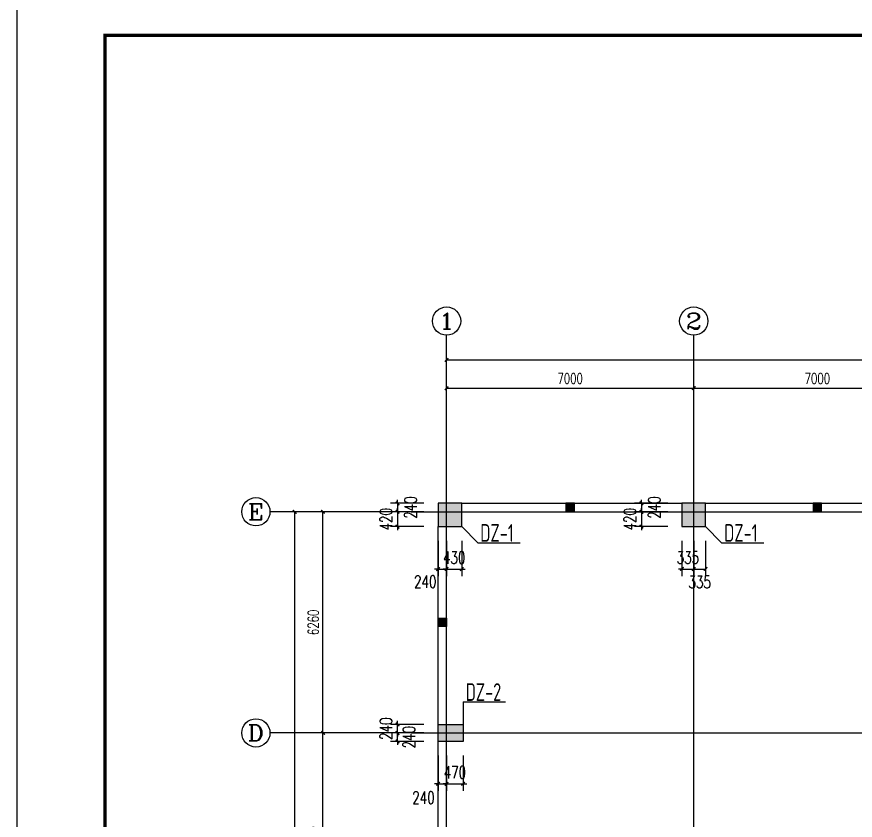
# Model space of a CAD drawing. Extents: x -17471 to 313636, y -71590 to 757901.
# Drawn here: x 187536 to 211278, y 179361 to 202105 of the extents above; entities that cross this region are included whole.
import ezdxf
from ezdxf.enums import TextEntityAlignment as Align

# ---------------------------------------------------------------- set-up
doc = ezdxf.new("R2010")
doc.units = 0
doc.header["$LTSCALE"] = 1000
doc.header["$MEASUREMENT"] = 0
for name, color, linetype in [('10', 7, 'Continuous'), ('AXIS', 3, 'Continuous'), ('AXIS_TEXT', 7, 'Continuous'), ('DOTE', 1, 'Continuous'), ('PUB_DIM', 3, 'Continuous'), ('PUB_TITLE', 4, 'Continuous'), ('基础梁', 4, 'Continuous')]:
    doc.layers.add(name, color=color, linetype=linetype)
doc.layers.add('TEXT', color=7, linetype='Continuous', lineweight=13)
doc.styles.add('_TCH_AXIS', font='COMPLEX', dxfattribs={"bigfont": 'GBCBIG'})
doc.styles.add('_TCH_DIM_T3', font='SIMPLEX', dxfattribs={"width": 0.705882, "bigfont": 'GBCBIG'})
doc.styles.add('COMPLEX', font='COMPLEX')
doc.styles.add('TSSD_REIN', font='Tssdeng.shx', dxfattribs={"width": 0.7, "bigfont": 'hztxt.shx'})
doc.dimstyles.new('_TCH_ARCH&&100', dxfattribs={"dimtxt": 297.5, "dimasz": 100, "dimexe": 250, "dimexo": 300, "dimgap": 126.25, "dimtad": 1, "dimdec": 0, "dimzin": 0, "dimdsep": 46, "dimtxsty": '_TCH_DIM_T3', "dimblk": 'ARCHTICK', "dimcen": 0.09, "dimclrt": 7, "dimazin": 2, "dimtfac": 1, "dimtdec": 0, "dimtix": 1, "dimtmove": 2, "dimatfit": 3, "dimfxl": 0, "dimtolj": 1, "dimtzin": 0, "dimarcsym": 0})
doc.dimstyles.new('_TCH_ARCH&&150', dxfattribs={"dimtxt": 446.25, "dimasz": 150, "dimexe": 375, "dimexo": 450, "dimgap": 189.375, "dimtad": 1, "dimdec": 0, "dimzin": 0, "dimdsep": 46, "dimtxsty": '_TCH_DIM_T3', "dimblk": 'ARCHTICK', "dimcen": 0.09, "dimclrt": 7, "dimazin": 2, "dimtfac": 1, "dimtdec": 0, "dimtix": 1, "dimtmove": 2, "dimatfit": 3, "dimfxl": 0, "dimtolj": 1, "dimtzin": 0, "dimarcsym": 0})

# ---------------------------------------------------------------- blocks, each defined once
blk = doc.blocks.new('_ArchTick')
at = {"color": 0, "linetype": 'ByBlock', "const_width": 0.4}
blk.add_lwpolyline([(-0.5, -0.5), (0.5, 0.5)], dxfattribs=at)
blk = doc.blocks.new('*D235')
at = {"layer": 'Defpoints', "color": 0, "transparency": 16777216}
for p in [(199466, 188332), (198318, 188092), (199466, 188092)]:
    blk.add_point(p, dxfattribs=at)
at = {"layer": 'PUB_DIM', "color": 0, "lineweight": -2, "transparency": 16777216}
for p, q in [((199066, 188332), (198118, 188332)), ((198318, 188332), (198318, 188432)), ((198318, 188332), (198318, 188092)), ((199066, 188092), (198118, 188092)), ((198318, 188092), (198318, 187992))]:
    blk.add_line(p, q, dxfattribs=at)
at = {"layer": 'PUB_DIM', "color": 0, "lineweight": -2, "transparency": 16777216, "xscale": 100, "yscale": 100, "zscale": 100}
for p, rotation in [((198318, 188332), 270), ((198318, 188092), 90)]:
    blk.add_blockref('_ArchTick', p, dxfattribs=dict(at, rotation=rotation))
at = {"layer": 'PUB_DIM', "color": 7, "transparency": 16777216, "insert": (198686, 188212), "char_height": 350, "attachment_point": 5, "rotation": 90, "style": '_TCH_DIM_T3'}
blk.add_mtext('\\A1;240', dxfattribs=at)
blk = doc.blocks.new('*D236')
at = {"layer": 'Defpoints', "color": 0, "transparency": 16777216}
for p in [(199466, 188092), (198318, 187672), (199466, 187672)]:
    blk.add_point(p, dxfattribs=at)
at = {"layer": 'PUB_DIM', "color": 0, "lineweight": -2, "transparency": 16777216}
for p, q in [((199066, 188092), (198118, 188092)), ((198318, 188092), (198318, 188192)), ((198318, 188092), (198318, 187672)), ((199066, 187672), (198118, 187672)), ((198318, 187672), (198318, 187572))]:
    blk.add_line(p, q, dxfattribs=at)
at = {"layer": 'PUB_DIM', "color": 0, "lineweight": -2, "transparency": 16777216, "xscale": 100, "yscale": 100, "zscale": 100}
for p, rotation in [((198318, 188092), 270), ((198318, 187672), 90)]:
    blk.add_blockref('_ArchTick', p, dxfattribs=dict(at, rotation=rotation))
at = {"layer": 'PUB_DIM', "color": 7, "transparency": 16777216, "insert": (197993, 187882), "char_height": 350, "attachment_point": 5, "rotation": 90, "style": '_TCH_DIM_T3'}
blk.add_mtext('\\A1;420', dxfattribs=at)
blk = doc.blocks.new('*D239')
at = {"layer": 'Defpoints', "color": 0, "transparency": 16777216}
for p in [(199706, 187672), (200136, 187672), (200136, 186472)]:
    blk.add_point(p, dxfattribs=at)
at = {"layer": 'PUB_DIM', "color": 0, "lineweight": -2, "transparency": 16777216}
for p, q in [((199706, 187272), (199706, 186272)), ((200136, 187272), (200136, 186272)), ((199706, 186472), (199606, 186472)), ((199706, 186472), (200136, 186472)), ((200136, 186472), (200236, 186472))]:
    blk.add_line(p, q, dxfattribs=at)
at = {"layer": 'PUB_DIM', "color": 0, "lineweight": -2, "transparency": 16777216, "xscale": 100, "yscale": 100, "zscale": 100}
blk.add_blockref('_ArchTick', (199706, 186472), dxfattribs=at)
at = {"layer": 'PUB_DIM', "color": 0, "lineweight": -2, "transparency": 16777216, "xscale": 100, "yscale": 100, "zscale": 100, "rotation": 180}
blk.add_blockref('_ArchTick', (200136, 186472), dxfattribs=at)
at = {"layer": 'PUB_DIM', "color": 7, "transparency": 16777216, "insert": (199921, 186797), "char_height": 350, "attachment_point": 5, "style": '_TCH_DIM_T3'}
blk.add_mtext('\\A1;430', dxfattribs=at)
blk = doc.blocks.new('*D240')
at = {"layer": 'Defpoints', "color": 0, "transparency": 16777216}
for p in [(199466, 187672), (199706, 187672), (199706, 186472)]:
    blk.add_point(p, dxfattribs=at)
at = {"layer": 'PUB_DIM', "color": 0, "lineweight": -2, "transparency": 16777216}
for p, q in [((199466, 187272), (199466, 186272)), ((199706, 187272), (199706, 186272)), ((199466, 186472), (199366, 186472)), ((199466, 186472), (199706, 186472)), ((199706, 186472), (199806, 186472))]:
    blk.add_line(p, q, dxfattribs=at)
at = {"layer": 'PUB_DIM', "color": 0, "lineweight": -2, "transparency": 16777216, "xscale": 100, "yscale": 100, "zscale": 100}
blk.add_blockref('_ArchTick', (199466, 186472), dxfattribs=at)
at = {"layer": 'PUB_DIM', "color": 0, "lineweight": -2, "transparency": 16777216, "xscale": 100, "yscale": 100, "zscale": 100, "rotation": 180}
blk.add_blockref('_ArchTick', (199706, 186472), dxfattribs=at)
at = {"layer": 'PUB_DIM', "color": 7, "transparency": 16777216, "insert": (199102, 186113), "char_height": 350, "attachment_point": 5, "style": '_TCH_DIM_T3'}
blk.add_mtext('\\A1;240', dxfattribs=at)
blk = doc.blocks.new('*D237')
at = {"layer": 'Defpoints', "color": 0, "transparency": 16777216}
for p in [(206706, 187672), (207041, 187672), (207041, 186472)]:
    blk.add_point(p, dxfattribs=at)
at = {"layer": 'PUB_DIM', "color": 0, "lineweight": -2, "transparency": 16777216}
for p, q in [((206706, 187272), (206706, 186272)), ((207041, 187272), (207041, 186272)), ((206706, 186472), (207041, 186472))]:
    blk.add_line(p, q, dxfattribs=at)
at = {"layer": 'PUB_DIM', "color": 0, "lineweight": -2, "transparency": 16777216, "xscale": 100, "yscale": 100, "zscale": 100, "rotation": 180}
blk.add_blockref('_ArchTick', (206706, 186472), dxfattribs=at)
at = {"layer": 'PUB_DIM', "color": 0, "lineweight": -2, "transparency": 16777216, "xscale": 100, "yscale": 100, "zscale": 100}
blk.add_blockref('_ArchTick', (207041, 186472), dxfattribs=at)
at = {"layer": 'PUB_DIM', "color": 7, "transparency": 16777216, "insert": (206874, 186104), "char_height": 350, "attachment_point": 5, "style": '_TCH_DIM_T3'}
blk.add_mtext('\\A1;335', dxfattribs=at)
blk = doc.blocks.new('*D238')
at = {"layer": 'Defpoints', "color": 0, "transparency": 16777216}
for p in [(206371, 187672), (206706, 187672), (206706, 186472)]:
    blk.add_point(p, dxfattribs=at)
at = {"layer": 'PUB_DIM', "color": 0, "lineweight": -2, "transparency": 16777216}
for p, q in [((206371, 187272), (206371, 186272)), ((206706, 187272), (206706, 186272)), ((206371, 186472), (206271, 186472)), ((206371, 186472), (206706, 186472)), ((206706, 186472), (206806, 186472))]:
    blk.add_line(p, q, dxfattribs=at)
at = {"layer": 'PUB_DIM', "color": 0, "lineweight": -2, "transparency": 16777216, "xscale": 100, "yscale": 100, "zscale": 100}
blk.add_blockref('_ArchTick', (206371, 186472), dxfattribs=at)
at = {"layer": 'PUB_DIM', "color": 0, "lineweight": -2, "transparency": 16777216, "xscale": 100, "yscale": 100, "zscale": 100, "rotation": 180}
blk.add_blockref('_ArchTick', (206706, 186472), dxfattribs=at)
at = {"layer": 'PUB_DIM', "color": 7, "transparency": 16777216, "insert": (206539, 186797), "char_height": 350, "attachment_point": 5, "style": '_TCH_DIM_T3'}
blk.add_mtext('\\A1;335', dxfattribs=at)
blk = doc.blocks.new('*D241')
at = {"layer": 'Defpoints', "color": 0, "transparency": 16777216}
for p in [(206371, 188332), (205223, 188092), (206371, 188092)]:
    blk.add_point(p, dxfattribs=at)
at = {"layer": 'PUB_DIM', "color": 0, "lineweight": -2, "transparency": 16777216}
for p, q in [((205971, 188332), (205023, 188332)), ((205223, 188332), (205223, 188432)), ((205223, 188332), (205223, 188092)), ((205971, 188092), (205023, 188092)), ((205223, 188092), (205223, 187992))]:
    blk.add_line(p, q, dxfattribs=at)
at = {"layer": 'PUB_DIM', "color": 0, "lineweight": -2, "transparency": 16777216, "xscale": 100, "yscale": 100, "zscale": 100}
for p, rotation in [((205223, 188332), 270), ((205223, 188092), 90)]:
    blk.add_blockref('_ArchTick', p, dxfattribs=dict(at, rotation=rotation))
at = {"layer": 'PUB_DIM', "color": 7, "transparency": 16777216, "insert": (205591, 188212), "char_height": 350, "attachment_point": 5, "rotation": 90, "style": '_TCH_DIM_T3'}
blk.add_mtext('\\A1;240', dxfattribs=at)
blk = doc.blocks.new('*D242')
at = {"layer": 'Defpoints', "color": 0, "transparency": 16777216}
for p in [(206371, 188092), (205223, 187672), (206371, 187672)]:
    blk.add_point(p, dxfattribs=at)
at = {"layer": 'PUB_DIM', "color": 0, "lineweight": -2, "transparency": 16777216}
for p, q in [((205971, 188092), (205023, 188092)), ((205223, 188092), (205223, 188192)), ((205223, 188092), (205223, 187672)), ((205971, 187672), (205023, 187672)), ((205223, 187672), (205223, 187572))]:
    blk.add_line(p, q, dxfattribs=at)
at = {"layer": 'PUB_DIM', "color": 0, "lineweight": -2, "transparency": 16777216, "xscale": 100, "yscale": 100, "zscale": 100}
for p, rotation in [((205223, 188092), 270), ((205223, 187672), 90)]:
    blk.add_blockref('_ArchTick', p, dxfattribs=dict(at, rotation=rotation))
at = {"layer": 'PUB_DIM', "color": 7, "transparency": 16777216, "insert": (204898, 187882), "char_height": 350, "attachment_point": 5, "rotation": 90, "style": '_TCH_DIM_T3'}
blk.add_mtext('\\A1;420', dxfattribs=at)
blk = doc.blocks.new('*D329')
at = {"layer": 'Defpoints', "color": 0, "transparency": 16777216}
for p in [(198318, 182072), (199466, 182072), (199466, 181832)]:
    blk.add_point(p, dxfattribs=at)
at = {"layer": 'PUB_DIM', "color": 0, "lineweight": -2, "transparency": 16777216}
for p, q in [((198318, 182072), (198318, 182172)), ((199066, 182072), (198118, 182072)), ((198318, 181832), (198318, 182072)), ((199066, 181832), (198118, 181832)), ((198318, 181832), (198318, 181732))]:
    blk.add_line(p, q, dxfattribs=at)
at = {"layer": 'PUB_DIM', "color": 0, "lineweight": -2, "transparency": 16777216, "xscale": 100, "yscale": 100, "zscale": 100}
for p, rotation in [((198318, 182072), 270), ((198318, 181832), 90)]:
    blk.add_blockref('_ArchTick', p, dxfattribs=dict(at, rotation=rotation))
at = {"layer": 'PUB_DIM', "color": 7, "transparency": 16777216, "insert": (197993, 181952), "char_height": 350, "attachment_point": 5, "rotation": 90, "style": '_TCH_DIM_T3'}
blk.add_mtext('\\A1;240', dxfattribs=at)
blk = doc.blocks.new('*D330')
at = {"layer": 'Defpoints', "color": 0, "transparency": 16777216}
for p in [(199706, 181592), (200176, 181592), (200176, 180392)]:
    blk.add_point(p, dxfattribs=at)
at = {"layer": 'PUB_DIM', "color": 0, "lineweight": -2, "transparency": 16777216}
for p, q in [((199706, 181192), (199706, 180192)), ((200176, 181192), (200176, 180192)), ((199706, 180392), (199606, 180392)), ((199706, 180392), (200176, 180392)), ((200176, 180392), (200276, 180392))]:
    blk.add_line(p, q, dxfattribs=at)
at = {"layer": 'PUB_DIM', "color": 0, "lineweight": -2, "transparency": 16777216, "xscale": 100, "yscale": 100, "zscale": 100}
blk.add_blockref('_ArchTick', (199706, 180392), dxfattribs=at)
at = {"layer": 'PUB_DIM', "color": 0, "lineweight": -2, "transparency": 16777216, "xscale": 100, "yscale": 100, "zscale": 100, "rotation": 180}
blk.add_blockref('_ArchTick', (200176, 180392), dxfattribs=at)
at = {"layer": 'PUB_DIM', "color": 7, "transparency": 16777216, "insert": (199941, 180717), "char_height": 350, "attachment_point": 5, "style": '_TCH_DIM_T3'}
blk.add_mtext('\\A1;470', dxfattribs=at)
blk = doc.blocks.new('*D331')
at = {"layer": 'Defpoints', "color": 0, "transparency": 16777216}
for p in [(199466, 181592), (199706, 181592), (199706, 180392)]:
    blk.add_point(p, dxfattribs=at)
at = {"layer": 'PUB_DIM', "color": 0, "lineweight": -2, "transparency": 16777216}
for p, q in [((199466, 181192), (199466, 180192)), ((199706, 181192), (199706, 180192)), ((199466, 180392), (199366, 180392)), ((199466, 180392), (199706, 180392)), ((199706, 180392), (199806, 180392))]:
    blk.add_line(p, q, dxfattribs=at)
at = {"layer": 'PUB_DIM', "color": 0, "lineweight": -2, "transparency": 16777216, "xscale": 100, "yscale": 100, "zscale": 100}
blk.add_blockref('_ArchTick', (199466, 180392), dxfattribs=at)
at = {"layer": 'PUB_DIM', "color": 0, "lineweight": -2, "transparency": 16777216, "xscale": 100, "yscale": 100, "zscale": 100, "rotation": 180}
blk.add_blockref('_ArchTick', (199706, 180392), dxfattribs=at)
at = {"layer": 'PUB_DIM', "color": 7, "transparency": 16777216, "insert": (199052, 180000), "char_height": 350, "attachment_point": 5, "style": '_TCH_DIM_T3'}
blk.add_mtext('\\A1;240', dxfattribs=at)
blk = doc.blocks.new('*D332')
at = {"layer": 'Defpoints', "color": 0, "transparency": 16777216}
for p in [(198318, 181832), (199466, 181832), (199466, 181592)]:
    blk.add_point(p, dxfattribs=at)
at = {"layer": 'PUB_DIM', "color": 0, "lineweight": -2, "transparency": 16777216}
for p, q in [((198318, 181832), (198318, 181932)), ((199066, 181832), (198118, 181832)), ((198318, 181592), (198318, 181832)), ((199066, 181592), (198118, 181592)), ((198318, 181592), (198318, 181492))]:
    blk.add_line(p, q, dxfattribs=at)
at = {"layer": 'PUB_DIM', "color": 0, "lineweight": -2, "transparency": 16777216, "xscale": 100, "yscale": 100, "zscale": 100}
for p, rotation in [((198318, 181832), 270), ((198318, 181592), 90)]:
    blk.add_blockref('_ArchTick', p, dxfattribs=dict(at, rotation=rotation))
at = {"layer": 'PUB_DIM', "color": 7, "transparency": 16777216, "insert": (198644, 181712), "char_height": 350, "attachment_point": 5, "rotation": 90, "style": '_TCH_DIM_T3'}
blk.add_mtext('\\A1;240', dxfattribs=at)
blk = doc.blocks.new('*D1841')
at = {"layer": 'AXIS', "color": 0, "lineweight": -2, "transparency": 16777216}
for p, q in [((198406, 181832), (195956, 181832)), ((196206, 175832), (196206, 181832)), ((198406, 175832), (195956, 175832))]:
    blk.add_line(p, q, dxfattribs=at)
at = {"layer": 'Defpoints', "color": 0, "transparency": 16777216}
for p in [(196206, 181832), (198706, 181832), (198706, 175832)]:
    blk.add_point(p, dxfattribs=at)
at = {"layer": 'AXIS', "color": 0, "lineweight": -2, "transparency": 16777216, "xscale": 100, "yscale": 100, "zscale": 100}
for p, rotation in [((196206, 181832), 90), ((196206, 175832), 270)]:
    blk.add_blockref('_ArchTick', p, dxfattribs=dict(at, rotation=rotation))
at = {"layer": 'AXIS', "color": 7, "transparency": 16777216, "insert": (195931, 178832), "char_height": 297.5, "attachment_point": 5, "rotation": 90, "style": '_TCH_DIM_T3'}
blk.add_mtext('\\A1;6000', dxfattribs=at)
blk = doc.blocks.new('*D1842')
at = {"layer": 'AXIS', "color": 0, "lineweight": -2, "transparency": 16777216}
for p, q in [((198406, 188092), (195956, 188092)), ((196206, 181832), (196206, 188092)), ((198406, 181832), (195956, 181832))]:
    blk.add_line(p, q, dxfattribs=at)
at = {"layer": 'Defpoints', "color": 0, "transparency": 16777216}
for p in [(196206, 188092), (198706, 188092), (198706, 181832)]:
    blk.add_point(p, dxfattribs=at)
at = {"layer": 'AXIS', "color": 0, "lineweight": -2, "transparency": 16777216, "xscale": 100, "yscale": 100, "zscale": 100}
for p, rotation in [((196206, 188092), 90), ((196206, 181832), 270)]:
    blk.add_blockref('_ArchTick', p, dxfattribs=dict(at, rotation=rotation))
at = {"layer": 'AXIS', "color": 7, "transparency": 16777216, "insert": (195931, 184962), "char_height": 297.5, "attachment_point": 5, "rotation": 90, "style": '_TCH_DIM_T3'}
blk.add_mtext('\\A1;6260', dxfattribs=at)
blk = doc.blocks.new('*D1843')
at = {"layer": 'AXIS', "color": 0, "lineweight": -2, "transparency": 16777216}
for p, q in [((198406, 188092), (195156, 188092)), ((195406, 163572), (195406, 188092)), ((198406, 163572), (195156, 163572))]:
    blk.add_line(p, q, dxfattribs=at)
at = {"layer": 'Defpoints', "color": 0, "transparency": 16777216}
for p in [(195406, 188092), (198706, 188092), (198706, 163572)]:
    blk.add_point(p, dxfattribs=at)
at = {"layer": 'AXIS', "color": 0, "lineweight": -2, "transparency": 16777216, "xscale": 100, "yscale": 100, "zscale": 100}
for p, rotation in [((195406, 188092), 90), ((195406, 163572), 270)]:
    blk.add_blockref('_ArchTick', p, dxfattribs=dict(at, rotation=rotation))
at = {"layer": 'AXIS', "color": 7, "transparency": 16777216, "insert": (195131, 175832), "char_height": 297.5, "attachment_point": 5, "rotation": 90, "style": '_TCH_DIM_T3'}
blk.add_mtext('\\A1;24520', dxfattribs=at)
blk = doc.blocks.new('*D1844')
at = {"layer": 'AXIS', "color": 0, "lineweight": -2, "transparency": 16777216}
for p, q in [((199706, 189392), (199706, 191842)), ((206706, 189392), (206706, 191842)), ((199706, 191592), (206706, 191592))]:
    blk.add_line(p, q, dxfattribs=at)
at = {"layer": 'Defpoints', "color": 0, "transparency": 16777216}
for p in [(206706, 191592), (199706, 189092), (206706, 189092)]:
    blk.add_point(p, dxfattribs=at)
at = {"layer": 'AXIS', "color": 0, "lineweight": -2, "transparency": 16777216, "xscale": 100, "yscale": 100, "zscale": 100, "rotation": 180}
blk.add_blockref('_ArchTick', (199706, 191592), dxfattribs=at)
at = {"layer": 'AXIS', "color": 0, "lineweight": -2, "transparency": 16777216, "xscale": 100, "yscale": 100, "zscale": 100}
blk.add_blockref('_ArchTick', (206706, 191592), dxfattribs=at)
at = {"layer": 'AXIS', "color": 7, "transparency": 16777216, "insert": (203206, 191867), "char_height": 297.5, "attachment_point": 5, "style": '_TCH_DIM_T3'}
blk.add_mtext('\\A1;7000', dxfattribs=at)
blk = doc.blocks.new('*D1845')
at = {"layer": 'AXIS', "color": 0, "lineweight": -2, "transparency": 16777216}
for p, q in [((206706, 189392), (206706, 191842)), ((213706, 189392), (213706, 191842)), ((206706, 191592), (213706, 191592))]:
    blk.add_line(p, q, dxfattribs=at)
at = {"layer": 'Defpoints', "color": 0, "transparency": 16777216}
for p in [(213706, 191592), (206706, 189092), (213706, 189092)]:
    blk.add_point(p, dxfattribs=at)
at = {"layer": 'AXIS', "color": 0, "lineweight": -2, "transparency": 16777216, "xscale": 100, "yscale": 100, "zscale": 100, "rotation": 180}
blk.add_blockref('_ArchTick', (206706, 191592), dxfattribs=at)
at = {"layer": 'AXIS', "color": 0, "lineweight": -2, "transparency": 16777216, "xscale": 100, "yscale": 100, "zscale": 100}
blk.add_blockref('_ArchTick', (213706, 191592), dxfattribs=at)
at = {"layer": 'AXIS', "color": 7, "transparency": 16777216, "insert": (210206, 191867), "char_height": 297.5, "attachment_point": 5, "style": '_TCH_DIM_T3'}
blk.add_mtext('\\A1;7000', dxfattribs=at)
blk = doc.blocks.new('*D1858')
at = {"layer": 'AXIS', "color": 0, "lineweight": -2, "transparency": 16777216}
for p, q in [((199706, 189392), (199706, 192642)), ((297706, 189392), (297706, 192642)), ((199706, 192392), (297706, 192392))]:
    blk.add_line(p, q, dxfattribs=at)
at = {"layer": 'Defpoints', "color": 0, "transparency": 16777216}
for p in [(297706, 192392), (199706, 189092), (297706, 189092)]:
    blk.add_point(p, dxfattribs=at)
at = {"layer": 'AXIS', "color": 0, "lineweight": -2, "transparency": 16777216, "xscale": 100, "yscale": 100, "zscale": 100, "rotation": 180}
blk.add_blockref('_ArchTick', (199706, 192392), dxfattribs=at)
at = {"layer": 'AXIS', "color": 0, "lineweight": -2, "transparency": 16777216, "xscale": 100, "yscale": 100, "zscale": 100}
blk.add_blockref('_ArchTick', (297706, 192392), dxfattribs=at)
at = {"layer": 'AXIS', "color": 7, "transparency": 16777216, "insert": (248706, 192667), "char_height": 297.5, "attachment_point": 5, "style": '_TCH_DIM_T3'}
blk.add_mtext('\\A1;98000', dxfattribs=at)
blk = doc.blocks.new('_AXISO')
blk.add_circle((0, 0), 0.5)
at = {"layer": 'AXIS_TEXT', "style": 'COMPLEX', "width": 1.041667}
blk.add_attdef('A', text='', height=0.56, dxfattribs=at).set_placement((-0.25, -0.28), (0.25, -0.28), align=Align.FIT)

msp = doc.modelspace()

# ---------------------------------------------------------------- hatches: boundary and pattern name
h = msp.add_hatch(color=256)
h.dxf.hatch_style = 1
h.paths.add_polyline_path([(199466.1, 187672.3), (200136.1, 187672.3), (200136.1, 188332.3), (199466.1, 188332.3)])
h = msp.add_hatch(color=256)
h.dxf.hatch_style = 1
h.paths.add_polyline_path([(203086.1, 188092.3), (203326.1, 188092.3), (203326.1, 188332.3), (203086.1, 188332.3)])
h = msp.add_hatch(color=256)
h.dxf.hatch_style = 1
h.paths.add_polyline_path([(206371.1, 187672.3), (207041.1, 187672.3), (207041.1, 188332.3), (206371.1, 188332.3)])
h = msp.add_hatch(color=256)
h.dxf.hatch_style = 1
h.paths.add_polyline_path([(210086.1, 188092.3), (210326.1, 188092.3), (210326.1, 188332.3), (210086.1, 188332.3)])
h = msp.add_hatch(color=256)
h.dxf.hatch_style = 1
h.paths.add_polyline_path([(199466.1, 185082.3), (199706.1, 185082.3), (199706.1, 184842.3), (199466.1, 184842.3)])
h = msp.add_hatch(color=256)
h.dxf.hatch_style = 1
h.paths.add_polyline_path([(199466.1, 182072.3), (200176.1, 182072.3), (200176.1, 181592.3), (199466.1, 181592.3)])

# ---------------------------------------------------------------- linework, layer by layer
for points in [[(199466.1, 187672.3), (200136.1, 187672.3), (200136.1, 188332.3), (199466.1, 188332.3)], [(203086.1, 188092.3), (203326.1, 188092.3), (203326.1, 188332.3), (203086.1, 188332.3)], [(206371.1, 187672.3), (207041.1, 187672.3), (207041.1, 188332.3), (206371.1, 188332.3)], [(210086.1, 188092.3), (210326.1, 188092.3), (210326.1, 188332.3), (210086.1, 188332.3)], [(199466.1, 185082.3), (199706.1, 185082.3), (199706.1, 184842.3), (199466.1, 184842.3)], [(199466.1, 182072.3), (200176.1, 182072.3), (200176.1, 181592.3), (199466.1, 181592.3)]]:
    msp.add_lwpolyline(points, close=True)
at = {"layer": '10'}
for p, q in [((200136.1, 187672.3), (200590.4, 187218)), ((207041.1, 187672.3), (207495.4, 187218)), ((200590.4, 187218), (201787.4, 187218)), ((207495.4, 187218), (208692.4, 187218)), ((200176.1, 182714.8), (200176.1, 182072.3)), ((200176.1, 182714.8), (201373.1, 182714.8))]:
    msp.add_line(p, q, dxfattribs=at)
at = {"layer": 'AXIS'}
for p, q in [((199706.1, 189092.3), (199706.1, 193092.3)), ((206706.1, 189092.3), (206706.1, 193092.3)), ((198706.1, 188092.3), (194706.1, 188092.3)), ((198706.1, 181832.3), (194706.1, 181832.3))]:
    msp.add_line(p, q, dxfattribs=at)
at = {"layer": 'DOTE'}
for p, q in [((199706.1, 162572.3), (199706.1, 189092.3)), ((206706.1, 162572.3), (206706.1, 189092.3)), ((198706.1, 188092.3), (298706.1, 188092.3)), ((198706.1, 181832.3), (298706.1, 181832.3))]:
    msp.add_line(p, q, dxfattribs=at)
at = {"layer": 'PUB_TITLE'}
msp.add_lwpolyline([(187535.9, 143180.2), (313635.9, 143180.2), (313635.9, 202580.2), (187535.9, 202580.2)], close=True, dxfattribs=at)
at = {"layer": 'PUB_TITLE', "const_width": 100}
msp.add_lwpolyline([(190035.9, 144180.2), (312635.9, 144180.2), (312635.9, 201580.2), (190035.9, 201580.2)], close=True, dxfattribs=at)
at = {"layer": '基础梁'}
for p, q in [((200136.1, 188332.3), (206371.1, 188332.3)), ((207041.1, 188332.3), (213371.1, 188332.3)), ((200136.1, 188092.3), (206371.1, 188092.3)), ((207041.1, 188092.3), (213371.1, 188092.3)), ((199466.1, 182072.3), (199466.1, 187672.3)), ((199706.1, 182072.3), (199706.1, 187672.3)), ((199466.1, 176072.3), (199466.1, 181592.3)), ((199706.1, 176072.3), (199706.1, 181592.3))]:
    msp.add_line(p, q, dxfattribs=at)

# ---------------------------------------------------------------- block references
at = {"layer": 'AXIS'}
ref = msp.add_blockref('_AXISO', (199706.1, 193492.3), dxfattribs=dict(at, xscale=800, yscale=800, zscale=800))
ref.add_attrib('A', '1', dxfattribs={"layer": 'AXIS_TEXT', "height": 452.5, "style": '_TCH_AXIS', "width": 2.333333}).set_placement((199479.8, 193266.1), (199932.3, 193266.1), align=Align.FIT)
ref = msp.add_blockref('_AXISO', (206706.1, 193492.3), dxfattribs=dict(at, xscale=800, yscale=800, zscale=800))
ref.add_attrib('A', '2', dxfattribs={"layer": 'AXIS_TEXT', "height": 452.5, "style": '_TCH_AXIS', "width": 1.5}).set_placement((206479.8, 193266.1), (206932.3, 193266.1), align=Align.FIT)
ref = msp.add_blockref('_AXISO', (194306.1, 188092.3), dxfattribs=dict(at, xscale=800, yscale=800, zscale=800))
ref.add_attrib('A', 'E', dxfattribs={"layer": 'AXIS_TEXT', "height": 452.5, "style": '_TCH_AXIS', "width": 1.3125}).set_placement((194079.8, 187866.1), (194532.3, 187866.1), align=Align.FIT)
ref = msp.add_blockref('_AXISO', (194306.1, 181832.3), dxfattribs=dict(at, xscale=800, yscale=800, zscale=800))
ref.add_attrib('A', 'D', dxfattribs={"layer": 'AXIS_TEXT', "height": 452.5, "style": '_TCH_AXIS', "width": 1.235294}).set_placement((194079.8, 181606.1), (194532.3, 181606.1), align=Align.FIT)

# ---------------------------------------------------------------- texts
at = {"layer": 'TEXT', "style": 'TSSD_REIN', "width": 0.7}
for s, p in [('DZ-1', (200661.1, 187243.7)), ('DZ-1', (207566.1, 187243.7)), ('DZ-2', (200246.7, 182740.5))]:
    msp.add_text(s, height=500, dxfattribs=at).set_placement(p)

# ---------------------------------------------------------------- dimensions: what is measured, and where the dimension line sits
at = {"layer": 'AXIS'}
for p1, p2, distance, picture, middle in [((199706.1, 189092.3), (297706.1, 189092.3), 3300, '*D1858', (248706.1, 192667.3)), ((199706.1, 189092.3), (206706.1, 189092.3), 2500, '*D1844', (203206.1, 191867.3)), ((206706.1, 189092.3), (213706.1, 189092.3), 2500, '*D1845', (210206.1, 191867.3)), ((198706.1, 163572.3), (198706.1, 188092.3), 3300, '*D1843', (195131.1, 175832.3)), ((198706.1, 181832.3), (198706.1, 188092.3), 2500, '*D1842', (195931.1, 184962.3)), ((198706.1, 175832.3), (198706.1, 181832.3), 2500, '*D1841', (195931.1, 178832.3))]:
    dim = msp.add_aligned_dim(p1=p1, p2=p2, distance=distance, dimstyle='_TCH_ARCH&&100', dxfattribs=at)
    dim.commit()
    dim.dimension.update_dxf_attribs({"geometry": picture, "text_midpoint": middle})
at = {"layer": 'PUB_DIM'}
for base, p1, p2, angle, picture, middle in [((198318.1, 188092.3), (199466.1, 188332.3), (199466.1, 188092.3), 270, '*D235', (198686.2, 188212.3)), ((205223.1, 188092.3), (206371.1, 188332.3), (206371.1, 188092.3), 270, '*D241', (205591.2, 188212.3)), ((198318.1, 181832.3), (199466.1, 181592.3), (199466.1, 181832.3), 90, '*D332', (198643.6, 181712.3))]:
    dim = msp.add_linear_dim(base=base, p1=p1, p2=p2, angle=angle, dimstyle='_TCH_ARCH&&150', override={"dimtxt": 350, "dimasz": 100, "dimexe": 200, "dimexo": 400, "dimgap": 150}, dxfattribs=at)
    dim.commit()
    dim.dimension.update_dxf_attribs({"geometry": picture, "text_midpoint": middle, "dimtype": 128})
for base, p1, p2, angle, picture, middle in [((198318.1, 187672.3), (199466.1, 188092.3), (199466.1, 187672.3), 270, '*D236', (197993.1, 187882.3)), ((205223.1, 187672.3), (206371.1, 188092.3), (206371.1, 187672.3), 270, '*D242', (204898.1, 187882.3)), ((198318.1, 182072.3), (199466.1, 181832.3), (199466.1, 182072.3), 90, '*D329', (197993.1, 181952.3))]:
    dim = msp.add_linear_dim(base=base, p1=p1, p2=p2, angle=angle, dimstyle='_TCH_ARCH&&150', override={"dimtxt": 350, "dimasz": 100, "dimexe": 200, "dimexo": 400, "dimgap": 150}, dxfattribs=at)
    dim.commit()
    dim.dimension.update_dxf_attribs({"geometry": picture, "text_midpoint": middle})
for base, p1, p2, picture, middle in [((199706.1, 186472.3), (199466.1, 187672.3), (199706.1, 187672.3), '*D240', (199102, 186112.6)), ((207041.1, 186472.3), (206706.1, 187672.3), (207041.1, 187672.3), '*D237', (206873.6, 186104)), ((199706.1, 180392.3), (199466.1, 181592.3), (199706.1, 181592.3), '*D331', (199051.8, 179999.8))]:
    dim = msp.add_linear_dim(base=base, p1=p1, p2=p2, dimstyle='_TCH_ARCH&&150', override={"dimtxt": 350, "dimasz": 100, "dimexe": 200, "dimexo": 400, "dimgap": 150}, dxfattribs=at)
    dim.commit()
    dim.dimension.update_dxf_attribs({"geometry": picture, "text_midpoint": middle, "dimtype": 128})
for base, p1, p2, picture, middle in [((200136.1, 186472.3), (199706.1, 187672.3), (200136.1, 187672.3), '*D239', (199921.1, 186797.3)), ((206706.1, 186472.3), (206371.1, 187672.3), (206706.1, 187672.3), '*D238', (206538.6, 186797.3)), ((200176.1, 180392.3), (199706.1, 181592.3), (200176.1, 181592.3), '*D330', (199941.1, 180717.3))]:
    dim = msp.add_linear_dim(base=base, p1=p1, p2=p2, dimstyle='_TCH_ARCH&&150', override={"dimtxt": 350, "dimasz": 100, "dimexe": 200, "dimexo": 400, "dimgap": 150}, dxfattribs=at)
    dim.commit()
    dim.dimension.update_dxf_attribs({"geometry": picture, "text_midpoint": middle})

doc.saveas('drawing.dxf')
